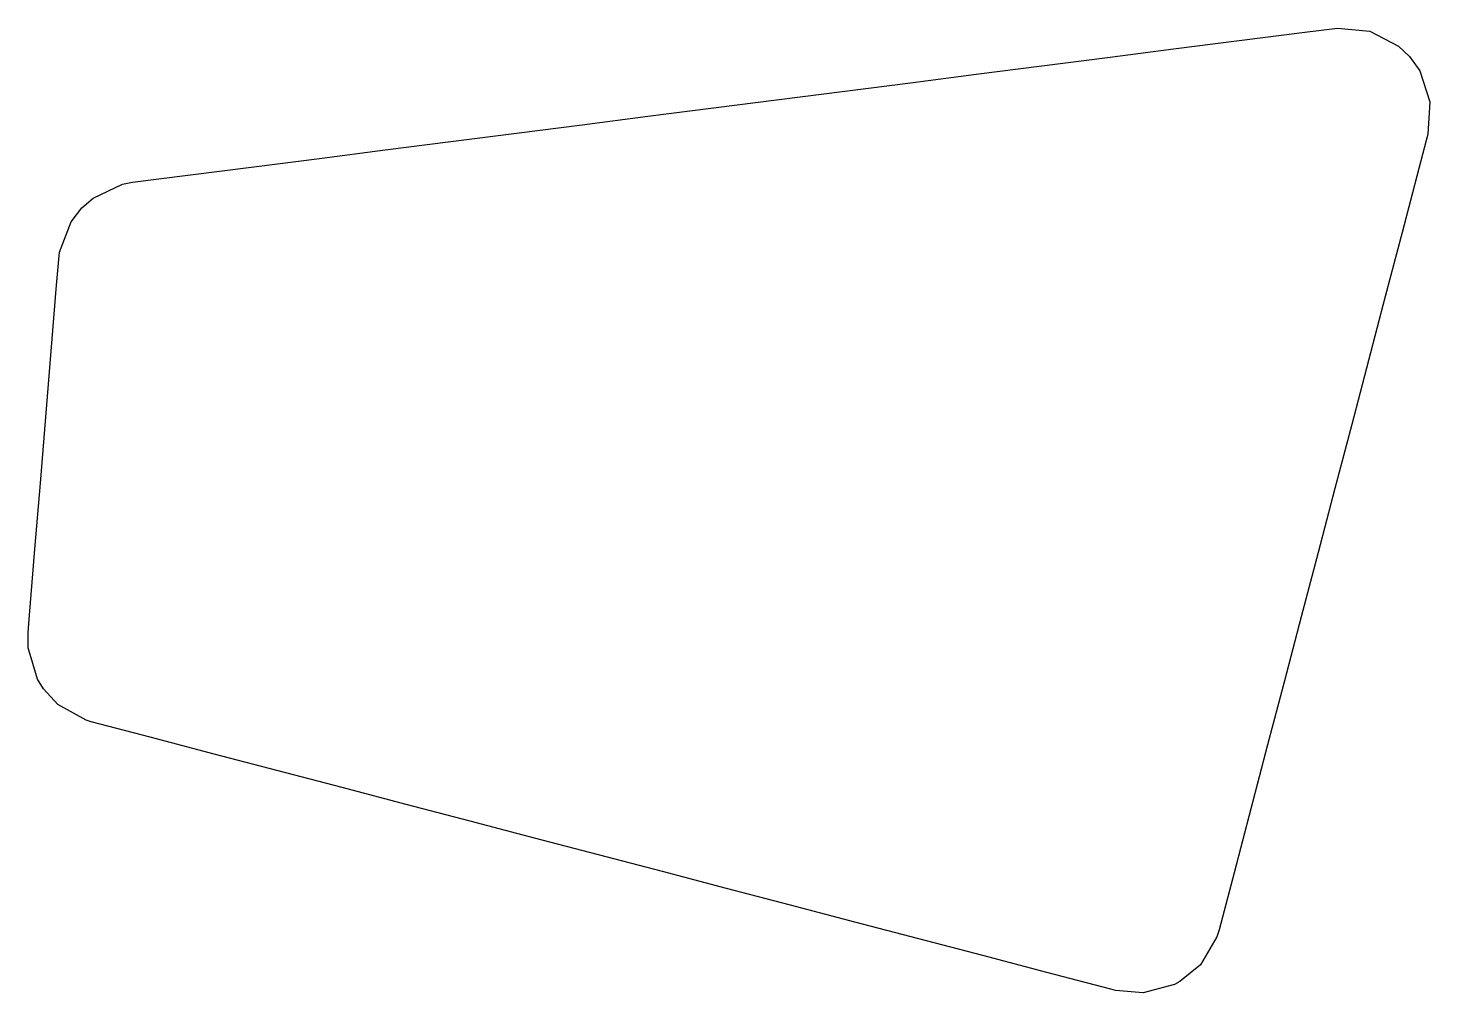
# Model space of a CAD drawing. Extents: x 27580 to 27792, y 23194 to 23340.
import ezdxf

# ---------------------------------------------------------------- set-up
doc = ezdxf.new("R2010")
doc.units = 0
doc.layers.add('TUNNEL___-4', color=152, linetype='CONTINUOUS')

msp = doc.modelspace()

# ---------------------------------------------------------------- linework, layer by layer
at = {"layer": 'TUNNEL___-4', "color": 242}
for p, q in [((27762.97, 23338.04, 1050.5), (27772.89, 23339.31, 1050.5)), ((27772.89, 23339.31, 1050.5), (27777.44, 23339.89, 1050.5)), ((27777.44, 23339.89, 1050.5), (27777.84, 23339.94, 1050.5)), ((27777.84, 23339.94, 1050.5), (27782.73, 23339.46, 1050.5)), ((27782.73, 23339.46, 1050.5), (27787.07, 23337.19, 1050.5)), ((27743.13, 23335.5, 1050.5), (27753.05, 23336.77, 1050.5)), ((27753.05, 23336.77, 1050.5), (27762.97, 23338.04, 1050.5)), ((27787.07, 23337.19, 1050.5), (27788.71, 23335.63, 1050.5)), ((27733.21, 23334.23, 1050.5), (27743.13, 23335.5, 1050.5)), ((27788.71, 23335.63, 1050.5), (27790.25, 23333.46, 1050.5)), ((27713.37, 23331.68, 1050.5), (27723.29, 23332.96, 1050.5)), ((27723.29, 23332.96, 1050.5), (27733.21, 23334.23, 1050.5)), ((27790.25, 23333.46, 1050.5), (27791.8, 23328.8, 1050.5)), ((27693.54, 23329.14, 1050.5), (27703.45, 23330.41, 1050.5)), ((27703.45, 23330.41, 1050.5), (27713.37, 23331.68, 1050.5)), ((27683.62, 23327.87, 1050.5), (27693.54, 23329.14, 1050.5)), ((27791.8, 23328.8, 1050.5), (27791.48, 23323.9, 1050.5)), ((27663.78, 23325.33, 1050.5), (27673.7, 23326.6, 1050.5)), ((27673.7, 23326.6, 1050.5), (27683.62, 23327.87, 1050.5)), ((27643.94, 23322.79, 1050.5), (27653.86, 23324.06, 1050.5)), ((27653.86, 23324.06, 1050.5), (27663.78, 23325.33, 1050.5)), ((27634.02, 23321.52, 1050.5), (27643.94, 23322.79, 1050.5)), ((27791.48, 23323.9, 1050.5), (27790.13, 23318.74, 1050.5)), ((27614.18, 23318.98, 1050.5), (27624.1, 23320.25, 1050.5)), ((27624.1, 23320.25, 1050.5), (27634.02, 23321.52, 1050.5)), ((27595.9, 23316.64, 1050.5), (27604.26, 23317.71, 1050.5)), ((27604.26, 23317.71, 1050.5), (27614.18, 23318.98, 1050.5)), ((27790.13, 23318.74, 1050.5), (27787.59, 23309.06, 1050.5)), ((27589.94, 23314.26, 1050.5), (27594.38, 23316.35, 1050.5)), ((27594.38, 23316.35, 1050.5), (27595.9, 23316.64, 1050.5)), ((27588.25, 23312.77, 1050.5), (27589.94, 23314.26, 1050.5)), ((27586.61, 23310.65, 1050.5), (27588.25, 23312.77, 1050.5)), ((27584.88, 23306.06, 1050.5), (27586.61, 23310.65, 1050.5)), ((27787.59, 23309.06, 1050.5), (27785.05, 23299.39, 1050.5)), ((27584.42, 23301.1, 1050.5), (27584.74, 23304.96, 1050.5)), ((27584.74, 23304.96, 1050.5), (27584.88, 23306.06, 1050.5)), ((27583.6, 23291.13, 1050.5), (27584.42, 23301.1, 1050.5)), ((27785.05, 23299.39, 1050.5), (27782.51, 23289.72, 1050.5)), ((27582.78, 23281.17, 1050.5), (27583.6, 23291.13, 1050.5)), ((27782.51, 23289.72, 1050.5), (27779.98, 23280.05, 1050.5)), ((27581.97, 23271.2, 1050.5), (27582.78, 23281.17, 1050.5)), ((27779.98, 23280.05, 1050.5), (27777.44, 23270.37, 1050.5)), ((27581.15, 23261.24, 1050.5), (27581.97, 23271.2, 1050.5)), ((27777.44, 23270.37, 1050.5), (27774.9, 23260.7, 1050.5)), ((27580.33, 23251.27, 1050.5), (27581.15, 23261.24, 1050.5)), ((27774.9, 23260.7, 1050.5), (27772.36, 23251.03, 1050.5)), ((27580.11, 23248.62, 1050.5), (27580.33, 23251.27, 1050.5)), ((27772.36, 23251.03, 1050.5), (27769.83, 23241.36, 1050.5)), ((27580.13, 23246.31, 1050.5), (27580.11, 23248.62, 1050.5)), ((27581.53, 23241.61, 1050.5), (27580.13, 23246.31, 1050.5)), ((27582.42, 23240.15, 1050.5), (27581.53, 23241.61, 1050.5)), ((27584.6, 23237.78, 1050.5), (27582.42, 23240.15, 1050.5)), ((27769.83, 23241.36, 1050.5), (27767.29, 23231.68, 1050.5)), ((27588.87, 23235.38, 1050.5), (27584.6, 23237.78, 1050.5)), ((27589.64, 23235.15, 1050.5), (27588.87, 23235.38, 1050.5)), ((27598.53, 23232.82, 1050.5), (27589.64, 23235.15, 1050.5)), ((27608.2, 23230.28, 1050.5), (27598.53, 23232.82, 1050.5)), ((27767.29, 23231.68, 1050.5), (27764.75, 23222.01, 1050.5)), ((27617.88, 23227.75, 1050.5), (27608.2, 23230.28, 1050.5)), ((27627.55, 23225.21, 1050.5), (27617.88, 23227.75, 1050.5)), ((27637.22, 23222.67, 1050.5), (27627.55, 23225.21, 1050.5)), ((27646.89, 23220.13, 1050.5), (27637.22, 23222.67, 1050.5)), ((27764.75, 23222.01, 1050.5), (27762.21, 23212.34, 1050.5)), ((27656.57, 23217.59, 1050.5), (27646.89, 23220.13, 1050.5)), ((27666.24, 23215.06, 1050.5), (27656.57, 23217.59, 1050.5)), ((27675.91, 23212.52, 1050.5), (27666.24, 23215.06, 1050.5)), ((27685.58, 23209.98, 1050.5), (27675.91, 23212.52, 1050.5)), ((27762.21, 23212.34, 1050.5), (27759.96, 23203.74, 1050.5)), ((27695.26, 23207.44, 1050.5), (27685.58, 23209.98, 1050.5)), ((27704.93, 23204.91, 1050.5), (27695.26, 23207.44, 1050.5)), ((27714.6, 23202.37, 1050.5), (27704.93, 23204.91, 1050.5)), ((27759.96, 23203.74, 1050.5), (27759.63, 23202.69, 1050.5)), ((27724.27, 23199.83, 1050.5), (27714.6, 23202.37, 1050.5)), ((27759.63, 23202.69, 1050.5), (27757.14, 23198.47, 1050.5)), ((27733.95, 23197.29, 1050.5), (27724.27, 23199.83, 1050.5)), ((27743.62, 23194.75, 1050.5), (27733.95, 23197.29, 1050.5)), ((27757.14, 23198.47, 1050.5), (27754.02, 23195.91, 1050.5)), ((27753.24, 23195.49, 1050.5), (27748.51, 23194.2, 1050.5)), ((27754.02, 23195.91, 1050.5), (27753.24, 23195.49, 1050.5)), ((27744.29, 23194.58, 1050.5), (27743.62, 23194.75, 1050.5)), ((27748.51, 23194.2, 1050.5), (27744.29, 23194.58, 1050.5))]:
    msp.add_line(p, q, dxfattribs=at)

doc.saveas('drawing.dxf')
